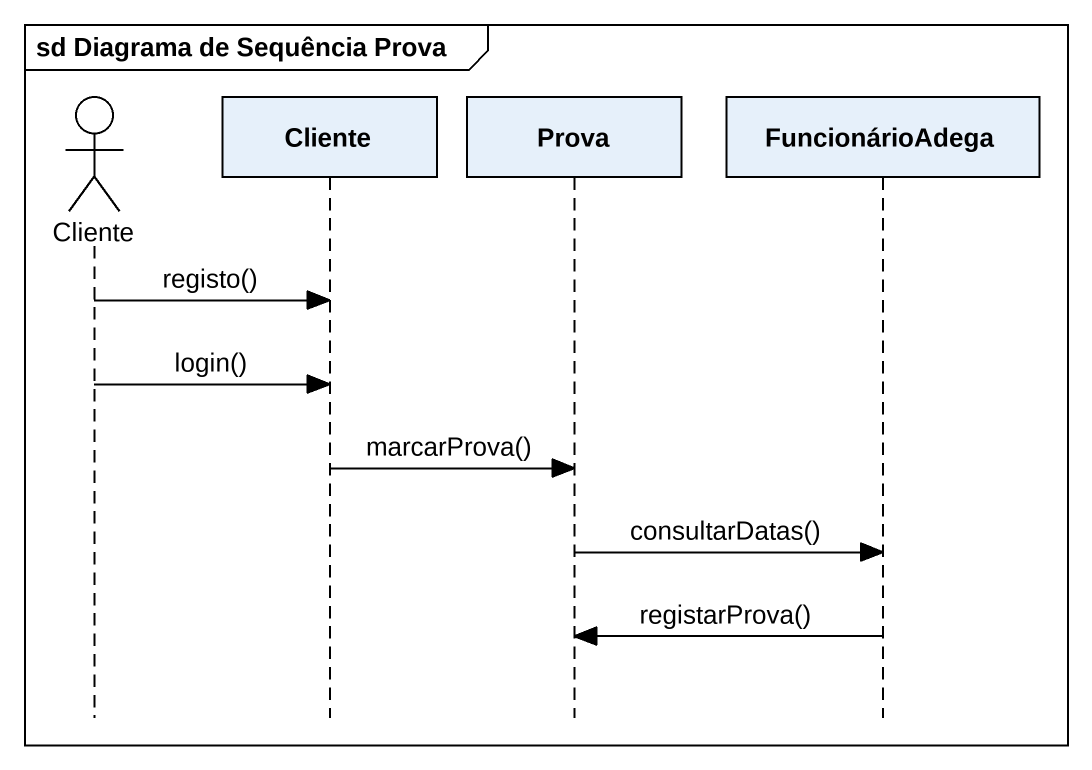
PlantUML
@startuml
mainframe sd Diagrama de Sequência Prova
hide footbox
actor Cliente
participant "Cliente" as Cliente_2
participant Prova
participant FuncionárioAdega

Cliente -> Cliente_2 : registo()
Cliente -> Cliente_2 : login()
Cliente_2 -> Prova : marcarProva()
Prova -> FuncionárioAdega : consultarDatas()
FuncionárioAdega -> Prova : registarProva()
@enduml
